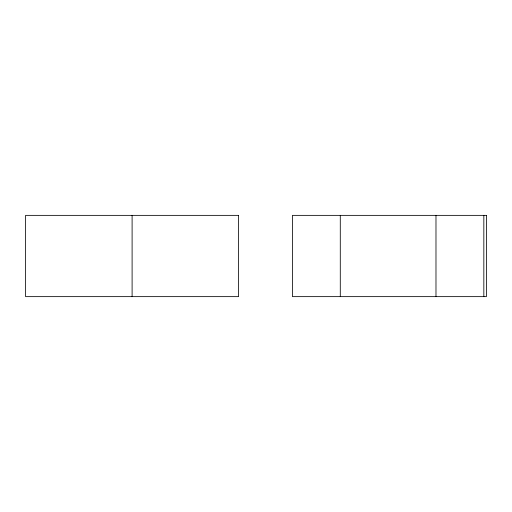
<?xml version="1.0" encoding="UTF-8"?>
<svg xmlns="http://www.w3.org/2000/svg" width="512" height="512" viewBox="0 0 512 512"><rect width="100%" height="100%" fill="white"/><g stroke="black" fill="none" stroke-linecap="round" stroke-linejoin="round"><path stroke-width="0.77" d="M483.834 215.36L483.834 296.64M435.981 215.36L435.981 296.64M340.288 215.36L340.288 296.64M132.102 215.36L132.102 296.64M238.598 215.36L25.6 215.36L25.6 296.64L238.598 296.64L238.598 215.36M486.4 215.36L292.442 215.36L292.442 296.64L486.4 296.64L486.4 215.36"/></g></svg>
